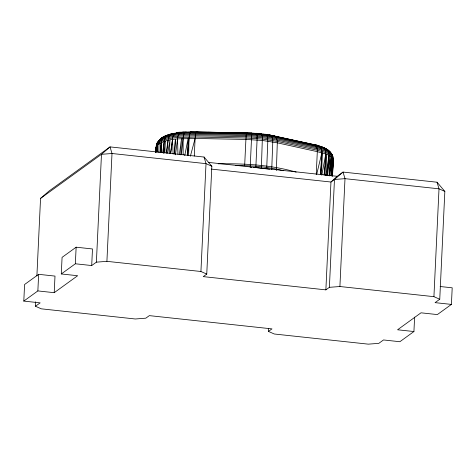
<?xml version="1.0" encoding="UTF-8"?>
<svg xmlns="http://www.w3.org/2000/svg" width="476" height="476" viewBox="0 0 476 476"><rect width="100%" height="100%" fill="white"/><g stroke="black" fill="none" stroke-linecap="round" stroke-linejoin="round"><path stroke-width="0.71" d="M269.571 169.218L255.838 167.588L257.07 139.968C256.826 138.23 257.849 134.071 256.213 133.47L252.387 133.232M330.975 175.703L331.284 156.753C331.736 150.583 325.203 148.024 320.396 146.489C326.459 148.084 333.402 152.469 333.289 159.549L332.528 175.852M188.645 155.265L188.984 138.439L189.751 133.548L190.805 131.894L197.962 132.09M190.805 131.894L251.768 132.994L250.197 167.231L251.608 167.32M332.129 175.543L332.742 158.157L332.367 155.313C328.38 151.273 322.389 150.339 317.129 148.887L277.175 140.063L262.532 137.743L246.104 136.707L195.309 135.731C182.677 136.523 167.32 134.28 157.02 143.139L156.009 147.292L155.771 152.356M332.48 174.549L332.766 166.54M155.807 152.35L156.574 144.508C166.963 135.577 182.457 137.844 195.196 137.04L245.991 138.022L262.568 139.063L277.347 141.408L317.302 150.232C322.668 152.028 330.451 152.433 333.23 158.103M156.074 149.869L156.009 147.292M156.122 151.761L156.378 145.936C166.802 136.987 182.338 139.254 195.112 138.451L245.908 139.432L262.538 140.48L277.365 142.83L317.313 151.654C322.698 153.45 330.505 153.861 333.289 159.549L332.409 175.876M329.071 175.727L329.951 155.961L327.387 175.471M331.302 175.852L332.117 157.556L331.201 175.721M332.492 170.349L332.659 166.719M23.8 301.094L24.585 284.505L38.645 274.325L54.996 276.092L54.21 292.686L37.86 290.919L23.8 301.094L40.151 302.861L35.462 306.252L41.299 308.829L135.315 318.985L145.829 318.176L149.345 315.63L271.974 328.88L268.458 331.421L274.295 334.003L368.311 344.154L378.825 343.345L383.513 339.953L399.864 341.72L413.924 331.54L414.608 317.117M35.462 306.252L35.67 301.82M36.89 275.967L40.549 198.403L49.117 190.989L110.045 146.894L204.061 157.05L211.844 166.231L206.757 274.081L203.24 276.621L325.87 289.872L329.386 287.325L339.906 286.516L433.922 296.667L439.753 299.249L444.84 191.4L437.057 182.219L343.041 172.068L337.181 176.304L330.957 182.022L325.87 289.872M37.86 290.919L38.645 274.325M61.291 273.962L62.076 257.367L76.136 247.193L92.487 248.96L91.701 265.548L75.351 263.781L61.291 273.962L77.642 275.723L54.21 292.686M75.351 263.781L76.136 247.193M96.39 262.157L101.477 154.307L110.045 146.894L111.997 153.498L106.91 261.342L96.39 262.157L91.701 265.548M156.063 149.886L156.17 147.691M156.051 151.987L156.324 146.132L155.985 152.017M157.306 151.969C156.818 146.299 157.455 139.194 163.577 136.82C160.21 138.921 156.806 141.669 156.205 145.858M158.734 152.35C159.383 147.512 157.669 140.878 162.37 137.522C167.528 134.256 173.758 132.971 179.75 132.828M161.257 152.463L161.733 142.217L160.959 152.582M164.821 152.742L165.374 141.033L163.922 153.355M180.743 154.843L181.511 138.736L179.452 154.188M187.348 155.301L188.139 138.462L184.748 155.598M194.285 156.021L195.112 138.451C195.517 136.743 194.904 132.572 196.487 132.06M206.757 274.081L200.926 271.498L206.013 163.655L204.061 157.05M268.458 331.421L268.601 328.464M316.243 174.347L317.313 151.654C317.403 149.083 316.832 145.799 314.19 144.662L269.529 134.91C272.575 135.464 272.813 139.426 272.772 141.919L271.731 169.557M321.407 174.936L322.454 152.975L320.503 174.656M325.709 175.65L326.703 154.42L324.257 174.978M332.486 170.961L332.694 166.57M332.343 175.989L333.135 159.151L332.242 176.132M329.386 287.325L334.473 179.476L343.041 172.068L344.993 178.667L339.906 286.516M433.922 296.667L439.009 188.823L437.057 182.219M413.924 331.54L397.573 329.779L421.004 312.815L437.355 314.582L451.415 304.408L452.2 287.813L440.116 286.51M156.092 151.838L156.378 145.936M169.325 153.207L169.968 140.039L167.695 153.159M174.68 153.897L175.394 139.266L174.287 153.938M332.474 169.742L332.664 166.065M160.71 152.671C160.894 146.971 159.656 135.761 168.093 135.124M235.816 165.559L244.652 165.731L245.908 139.432C246.306 137.719 245.699 133.548 247.282 133.042L233.294 132.768M320.437 174.638L321.895 152.796C322.585 147.786 318.075 144.299 313.315 144.496L272.445 135.755M331.48 175.817L332.742 158.157M163.399 153.111C164.446 147.495 161.792 135.166 170.586 134.232L168.718 134.904M187.621 155.295L188.984 138.439M324.114 175.025L325.804 154.04C326.578 146.947 318.581 145.466 313.315 144.496M181.302 154.801L183.087 138.623C183.367 136.356 183.456 132.512 186.271 132.001C180.684 130.9 177.572 133.768 177.56 139.016L175.436 154.807M327.208 175.364L328.958 155.372C329.648 148.084 320.967 147.036 315.719 145.733L275.765 136.909L262.002 134.726L246.562 133.756L195.767 132.78C185.259 132.822 174.371 132.762 164.375 136.416M329.63 175.876L331.284 156.753L329.362 175.739M251.75 133.191L256.618 133.357M156.997 151.88L157.651 144.65M166.773 153.314L168.064 140.366C168.111 137.189 170.194 133.464 173.728 133.453M160.013 152.51L161.305 142.372M170.759 153.284L172.514 139.599C172.175 134.274 177.488 131.013 182.445 132.512M326.054 175.686L328.958 155.372M162.643 152.766L164.297 141.295M170.468 153.343L172.514 139.599L173.103 154.075M166.184 152.778L168.064 140.366M321.818 174.978L325.804 154.04M316.665 174.383L321.895 152.796M190.376 156.211L195.112 138.451M332.98 160.715L333.289 159.549M156.658 144.478L157.705 141.872C167.85 133.131 182.992 135.339 195.44 134.559L246.235 135.541L262.419 136.558L276.848 138.843L316.802 147.667C322.419 149.512 330.933 149.988 332.914 156.693M158.603 140.753C168.54 132.167 183.391 134.327 195.594 133.566L246.389 134.541L262.24 135.541L276.372 137.784L316.326 146.608C322.026 148.292 329.856 149.095 332.349 155.355M160.93 139.063L162.078 137.903M40.549 198.403L101.477 154.307L111.997 153.498L206.013 163.655L211.844 166.231M439.753 299.249L435.064 302.641L451.415 304.408M164.898 136.35L166.773 135.309M266.697 168.76L267.804 141.128L267.542 137.189L266.887 135.333L265.935 134.363L258.397 133.673M262.692 134.137L270.249 135.047M168.212 134.779L173.103 133.607M171.598 133.94L185.39 132.304M176.501 132.905L177.447 132.816M180.88 132.399L181.659 132.328M185.682 132.06L191.191 131.846M190.233 132.09L191.584 132.048M185.122 132.376L195.945 132.221L251.768 133.369L266.441 134.726L275.045 136.255L276.372 137.784L277.347 141.408L276.377 170.479M196.13 131.911L251.774 133.054M208.268 132.286L222.988 132.572M218.234 163.809C244.444 163.458 270.826 164.845 296.167 172.128M244.652 165.731C257.683 165.963 270.683 167.576 283.333 170.711M253.72 167.457L255.838 167.588M256.421 133.286L261.366 133.798L262.419 136.558L261.372 168.099M208.547 162.411L337.181 176.304M211.285 169.093L330.957 182.022L334.473 179.476L344.993 178.667L439.009 188.823L444.84 191.4M106.91 261.342L200.926 271.498M264.799 134.399L268.113 134.922M273.361 135.672L275.045 136.255M265.382 134.256L265.935 134.363M269.386 135.154L270.612 135.392M274.587 136.231L314.999 145.079L322.639 147.233M260.985 133.708L261.366 133.798M317.135 145.448L319.747 146.281M324.299 147.893L326.322 149.089M328.88 150.934L330.041 151.773M327.571 149.672L328.446 150.511M326.744 149.5L327.583 150.309M177.56 139.016L177.941 154.295M183.087 138.623L183.159 154.694"/></g></svg>
